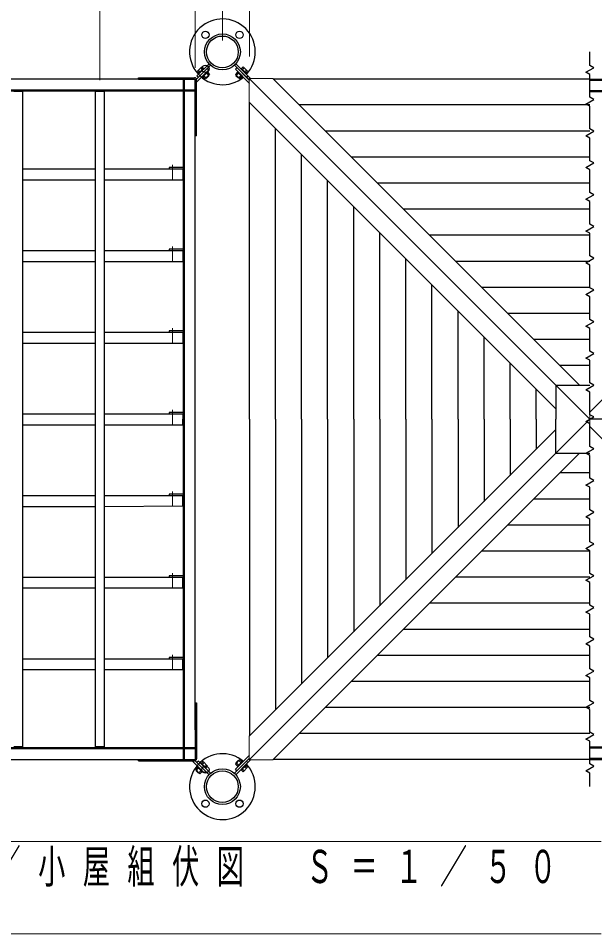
# Model space of a CAD drawing. Units: millimetres on the paper, scale 1:50. Extents: x -365 to 10, y -38 to 257.
# Drawn here: x -277.7 to -226.9, y 133.3 to 214.1 of the extents above; entities that cross this region are included whole.
import ezdxf

# ---------------------------------------------------------------- set-up
doc = ezdxf.new("R2010")
doc.units = ezdxf.units.MM
doc.linetypes.add('USER1', pattern=[4.5, 2.5, -2])
doc.linetypes.add('USER2', pattern=[6, 3, -1, 1, -1])
doc.layers.add('LY_1', color=7, linetype='Continuous', lineweight=25)
doc.styles.add('ＭＳ ゴシック', font='')
doc.styles.get('ＭＳ ゴシック').set_extended_font_data('MS Gothic')

msp = doc.modelspace()

# ---------------------------------------------------------------- linework, layer by layer
at = {"layer": 'LY_1', "lineweight": 13}
for p, q in [((-259.691, 212.114), (-259.691, 242.114)), ((-259.691, 212.114), (-259.691, 242.114)), ((-262.091, 209.714), (-262.091, 232.114)), ((-257.291, 210.695), (-257.291, 232.114)), ((-270.491, 208.614), (-270.491, 222.114)), ((-262.091, 209.714), (-262.091, 222.114)), ((-227.291, 179.35), (-227.291, 178.714)), ((-227.291, 178.077), (-227.291, 178.714)), ((-226.291, 141.481), (-293.091, 141.481)), ((-293.091, 133.348), (-226.291, 133.348))]:
    msp.add_line(p, q, dxfattribs=at)
at = {"layer": 'LY_1'}
for p, q in [((-260.743, 209.935), (-261.971, 208.706)), ((-260.87, 210.062), (-261.942, 208.989)), ((-258.639, 209.935), (-257.291, 208.586)), ((-258.639, 209.935), (-257.338, 208.633)), ((-258.512, 210.062), (-257.439, 208.989)), ((-258.512, 210.062), (-257.21, 208.76)), ((-260.91, 209.513), (-261.971, 208.452)), ((-261.903, 209.402), (-261.507, 209.798)), ((-261.761, 209.261), (-261.903, 209.402)), ((-261.676, 209.346), (-261.818, 209.487)), ((-261.775, 209.247), (-261.351, 209.671)), ((-261.73, 209.201), (-261.775, 209.247)), ((-261.45, 209.572), (-261.592, 209.713)), ((-261.365, 209.657), (-261.507, 209.798)), ((-261.43, 208.902), (-261.006, 209.326)), ((-261.306, 209.626), (-261.351, 209.671)), ((-261.232, 208.732), (-260.836, 209.128)), ((-261.105, 209.227), (-260.884, 209.006)), ((-261.051, 209.371), (-261.006, 209.326)), ((-261.037, 209.64), (-260.91, 209.513)), ((-261.02, 209.312), (-260.836, 209.128)), ((-258.361, 209.312), (-258.545, 209.128)), ((-258.149, 208.732), (-258.545, 209.128)), ((-258.415, 209.711), (-258.542, 209.583)), ((-258.542, 209.583), (-257.291, 208.332)), ((-258.276, 209.227), (-258.497, 209.006)), ((-258.33, 209.371), (-258.375, 209.326)), ((-257.951, 208.902), (-258.375, 209.326)), ((-258.076, 209.626), (-258.03, 209.671)), ((-257.606, 209.247), (-258.03, 209.671)), ((-258.016, 209.657), (-257.875, 209.798)), ((-257.931, 209.572), (-257.79, 209.713)), ((-257.479, 209.402), (-257.875, 209.798)), ((-257.705, 209.346), (-257.564, 209.487)), ((-257.651, 209.201), (-257.606, 209.247)), ((-257.62, 209.261), (-257.479, 209.402)), ((-264.691, 208.714), (-319.491, 208.714)), ((-267.091, 208.714), (-267.091, 208.834)), ((-267.091, 208.834), (-262.151, 208.834)), ((-267.091, 208.714), (-262.091, 208.714)), ((-262.091, 203.714), (-262.091, 208.714)), ((-261.971, 203.714), (-261.971, 208.654)), ((-261.942, 208.989), (-261.815, 208.862)), ((-261.476, 208.947), (-261.43, 208.902)), ((-261.416, 208.916), (-261.232, 208.732)), ((-261.331, 209.001), (-261.111, 208.78)), ((-261.111, 208.78), (-260.884, 209.006)), ((-258.271, 208.78), (-258.497, 209.006)), ((-258.05, 209.001), (-258.271, 208.78)), ((-257.965, 208.916), (-258.149, 208.732)), ((-257.906, 208.947), (-257.951, 208.902)), ((-257.439, 208.989), (-257.567, 208.862)), ((-262.091, 151.314), (-262.091, 206.114)), ((-261.971, 203.714), (-262.091, 203.714)), ((-218.791, 187.85), (-227.291, 179.35)), ((-197.391, 178.714), (-227.291, 178.714)), ((-197.391, 178.714), (-227.291, 178.714)), ((-197.391, 178.714), (-227.291, 178.714)), ((-197.391, 178.714), (-227.291, 178.714)), ((-218.791, 169.577), (-227.291, 178.077)), ((-262.091, 153.714), (-261.971, 153.714)), ((-262.091, 153.714), (-262.091, 148.714)), ((-261.971, 153.714), (-261.971, 148.774)), ((-322.091, 148.714), (-264.691, 148.714)), ((-267.091, 148.594), (-267.091, 148.714)), ((-267.091, 148.714), (-262.091, 148.714)), ((-267.091, 148.594), (-262.151, 148.594)), ((-261.292, 147.533), (-262.353, 148.594)), ((-260.87, 147.365), (-262.098, 148.594)), ((-261.815, 148.565), (-261.942, 148.438)), ((-260.743, 147.493), (-261.815, 148.565)), ((-258.639, 147.493), (-257.291, 148.841)), ((-258.639, 147.493), (-257.338, 148.794)), ((-258.149, 148.695), (-258.545, 148.299)), ((-258.542, 147.844), (-257.291, 149.095)), ((-258.512, 147.365), (-257.21, 148.667)), ((-258.271, 148.647), (-258.497, 148.421)), ((-258.05, 148.426), (-258.271, 148.647)), ((-257.965, 148.511), (-258.149, 148.695)), ((-257.439, 148.438), (-257.567, 148.565)), ((-261.889, 148.039), (-262.072, 147.855)), ((-262.072, 147.855), (-261.676, 147.459)), ((-261.804, 147.954), (-262.024, 147.734)), ((-262.024, 147.734), (-261.798, 147.507)), ((-261.857, 148.098), (-261.903, 148.053)), ((-261.903, 148.053), (-261.478, 147.629)), ((-261.577, 147.728), (-261.798, 147.507)), ((-261.603, 148.353), (-261.558, 148.398)), ((-261.558, 148.398), (-261.133, 147.974)), ((-261.543, 148.384), (-261.402, 148.525)), ((-261.459, 148.299), (-261.317, 148.441)), ((-261.402, 148.525), (-261.006, 148.13)), ((-261.232, 148.073), (-261.091, 148.214)), ((-261.179, 147.929), (-261.133, 147.974)), ((-261.147, 147.988), (-261.006, 148.13)), ((-258.361, 148.115), (-258.545, 148.299)), ((-258.415, 147.717), (-258.542, 147.844)), ((-258.512, 147.365), (-257.439, 148.438)), ((-258.276, 148.2), (-258.497, 148.421)), ((-257.951, 148.525), (-258.375, 148.101)), ((-258.33, 148.056), (-258.375, 148.101)), ((-258.076, 147.801), (-258.03, 147.756)), ((-257.606, 148.18), (-258.03, 147.756)), ((-258.016, 147.77), (-257.875, 147.629)), ((-257.906, 148.48), (-257.951, 148.525)), ((-257.931, 147.855), (-257.79, 147.714)), ((-257.479, 148.025), (-257.875, 147.629)), ((-257.705, 148.081), (-257.564, 147.94)), ((-257.651, 148.226), (-257.606, 148.18)), ((-257.62, 148.166), (-257.479, 148.025)), ((-261.493, 147.643), (-261.676, 147.459)), ((-261.433, 147.674), (-261.478, 147.629)), ((-261.164, 147.66), (-261.292, 147.533))]:
    msp.add_line(p, q, dxfattribs=at)
at = {"layer": 'LY_1', "color": 140, "lineweight": 50}
for p, q in [((-263.091, 148.714), (-263.091, 208.714)), ((-262.091, 207.714), (-322.091, 207.714)), ((-322.091, 149.714), (-262.091, 149.714))]:
    msp.add_line(p, q, dxfattribs=at)
at = {"layer": 'LY_1', "color": 131, "lineweight": 13}
for p, q in [((-257.338, 206.674), (-257.338, 208.76)), ((-257.338, 206.674), (-257.338, 208.76)), ((-255.252, 208.76), (-257.338, 208.76)), ((-257.338, 150.753), (-257.338, 148.667)), ((-255.252, 148.667), (-257.338, 148.667)), ((-255.252, 148.667), (-257.338, 148.667))]:
    msp.add_line(p, q, dxfattribs=at)
at = {"layer": 'LY_1', "color": 131}
for p, q in [((-230.291, 181.714), (-257.338, 208.76)), ((-230.291, 181.714), (-257.338, 208.76)), ((-230.291, 181.714), (-257.338, 208.76)), ((-228.205, 181.714), (-255.252, 208.76)), ((-230.291, 179.628), (-257.338, 206.674)), ((-230.291, 179.628), (-257.338, 206.674)), ((-230.291, 177.8), (-257.338, 150.753)), ((-230.291, 175.714), (-257.338, 148.667)), ((-230.291, 175.714), (-257.338, 148.667)), ((-230.291, 175.714), (-257.338, 148.667)), ((-228.205, 175.714), (-255.252, 148.667)), ((-228.205, 175.714), (-255.252, 148.667))]:
    msp.add_line(p, q, dxfattribs=at)
at = {"layer": 'LY_1', "color": 4}
for p, q in [((-227.291, 208.714), (-255.205, 208.714)), ((-227.291, 208.714), (-198.391, 208.714)), ((-257.291, 178.714), (-257.291, 206.628)), ((-257.291, 178.714), (-257.291, 206.628)), ((-257.291, 178.714), (-257.291, 150.8)), ((-227.291, 148.714), (-255.205, 148.714)), ((-227.291, 148.714), (-255.205, 148.714)), ((-227.291, 148.714), (-198.391, 148.714))]:
    msp.add_line(p, q, dxfattribs=at)
at = {"layer": 'LY_1', "color": 40}
for p, q in [((-227.291, 208.614), (-197.391, 208.614)), ((-277.291, 207.614), (-278.091, 207.614)), ((-277.291, 149.814), (-277.291, 207.614)), ((-270.891, 149.814), (-270.891, 207.614)), ((-270.091, 207.614), (-270.891, 207.614)), ((-270.091, 149.814), (-270.091, 207.614)), ((-227.291, 207.694), (-198.311, 207.694)), ((-227.291, 207.614), (-198.391, 207.614)), ((-277.291, 200.794), (-270.891, 200.794)), ((-270.091, 200.794), (-263.191, 200.794)), ((-264.391, 200.914), (-264.391, 200.794)), ((-263.091, 200.914), (-264.391, 200.914)), ((-263.191, 200.794), (-263.191, 199.834)), ((-277.291, 199.834), (-270.891, 199.834)), ((-270.091, 199.834), (-263.191, 199.834)), ((-277.291, 193.594), (-270.891, 193.594)), ((-270.091, 193.594), (-263.191, 193.594)), ((-264.391, 193.714), (-264.391, 193.594)), ((-263.091, 193.714), (-264.391, 193.714)), ((-263.191, 193.594), (-263.191, 192.634)), ((-277.291, 192.634), (-270.891, 192.634)), ((-270.091, 192.634), (-263.191, 192.634)), ((-264.391, 186.514), (-264.391, 186.394)), ((-263.091, 186.514), (-264.391, 186.514)), ((-277.291, 186.394), (-270.891, 186.394)), ((-270.091, 186.394), (-263.191, 186.394)), ((-263.191, 186.394), (-263.191, 185.434)), ((-277.291, 185.434), (-270.891, 185.434)), ((-270.091, 185.434), (-263.191, 185.434)), ((-264.391, 179.314), (-264.391, 179.194)), ((-263.091, 179.314), (-264.391, 179.314)), ((-277.291, 179.194), (-270.891, 179.194)), ((-270.091, 179.194), (-263.191, 179.194)), ((-263.191, 179.194), (-263.191, 178.714)), ((-263.191, 178.234), (-263.191, 178.714)), ((-277.291, 178.234), (-270.891, 178.234)), ((-270.091, 178.234), (-263.191, 178.234)), ((-277.291, 171.994), (-270.891, 171.994)), ((-270.091, 171.994), (-263.191, 171.994)), ((-264.391, 172.114), (-264.391, 171.994)), ((-263.091, 172.114), (-264.391, 172.114)), ((-263.191, 171.074), (-263.191, 171.994)), ((-277.291, 171.034), (-270.891, 171.034)), ((-270.091, 171.034), (-263.191, 171.074)), ((-277.291, 164.794), (-270.891, 164.794)), ((-270.091, 164.794), (-263.191, 164.794)), ((-264.391, 164.914), (-264.391, 164.794)), ((-263.091, 164.914), (-264.391, 164.914)), ((-263.191, 163.834), (-263.191, 164.794)), ((-277.291, 163.834), (-270.891, 163.834)), ((-270.091, 163.834), (-263.191, 163.834)), ((-277.291, 157.594), (-270.891, 157.594)), ((-270.091, 157.594), (-263.191, 157.594)), ((-264.391, 157.714), (-264.391, 157.594)), ((-263.091, 157.714), (-264.391, 157.714)), ((-263.191, 156.634), (-263.191, 157.594)), ((-277.291, 156.634), (-270.891, 156.634)), ((-270.091, 156.634), (-263.191, 156.634)), ((-277.291, 149.814), (-278.091, 149.814)), ((-270.091, 149.814), (-270.891, 149.814)), ((-227.291, 149.814), (-198.391, 149.814)), ((-227.291, 149.734), (-198.311, 149.734)), ((-227.291, 148.814), (-197.391, 148.814))]:
    msp.add_line(p, q, dxfattribs=at)
at = {"layer": 'LY_1', "color": 4, "linetype": 'USER1', "lineweight": 13}
for p, q in [((-198.391, 207.714), (-227.291, 207.714)), ((-198.391, 149.714), (-227.291, 149.714))]:
    msp.add_line(p, q, dxfattribs=at)
at = {"layer": 'LY_1', "color": 12}
for p, q in [((-227.291, 206.434), (-252.925, 206.434)), ((-255.011, 178.714), (-255.011, 204.348)), ((-255.011, 178.714), (-255.011, 204.348)), ((-227.291, 204.135), (-250.627, 204.135)), ((-252.713, 178.714), (-252.713, 202.049)), ((-252.713, 178.714), (-252.713, 202.049)), ((-227.291, 201.837), (-248.328, 201.837)), ((-250.414, 178.714), (-250.414, 199.751)), ((-250.414, 178.714), (-250.414, 199.751)), ((-227.291, 199.538), (-246.029, 199.538)), ((-248.115, 178.714), (-248.115, 197.452)), ((-248.115, 178.714), (-248.115, 197.452)), ((-227.291, 197.239), (-243.73, 197.239)), ((-245.816, 178.714), (-245.816, 195.153)), ((-245.816, 178.714), (-245.816, 195.153)), ((-227.291, 194.94), (-241.431, 194.94)), ((-243.517, 178.714), (-243.517, 192.854)), ((-243.517, 178.714), (-243.517, 192.854)), ((-227.291, 192.641), (-239.133, 192.641)), ((-241.219, 178.714), (-241.219, 190.556)), ((-241.219, 178.714), (-241.219, 190.556)), ((-227.291, 190.343), (-236.834, 190.343)), ((-238.92, 178.714), (-238.92, 188.257)), ((-238.92, 178.714), (-238.92, 188.257)), ((-227.291, 188.044), (-234.535, 188.044)), ((-236.621, 178.714), (-236.621, 185.958)), ((-236.621, 178.714), (-236.621, 185.958)), ((-227.291, 185.745), (-232.236, 185.745)), ((-234.322, 178.714), (-234.322, 183.659)), ((-234.322, 178.714), (-234.322, 183.659)), ((-227.291, 183.446), (-229.938, 183.446)), ((-232.024, 178.714), (-232.024, 181.36)), ((-232.024, 178.714), (-232.024, 181.36)), ((-255.011, 178.714), (-255.011, 153.079)), ((-252.713, 178.714), (-252.713, 155.378)), ((-250.414, 178.714), (-250.414, 157.677)), ((-248.115, 178.714), (-248.115, 159.975)), ((-245.816, 178.714), (-245.816, 162.274)), ((-243.517, 178.714), (-243.517, 164.573)), ((-241.219, 178.714), (-241.219, 166.872)), ((-238.92, 178.714), (-238.92, 169.17)), ((-236.621, 178.714), (-236.621, 171.469)), ((-234.322, 178.714), (-234.322, 173.768)), ((-232.024, 178.714), (-232.024, 176.067)), ((-227.291, 173.981), (-229.938, 173.981)), ((-227.291, 173.981), (-229.938, 173.981)), ((-227.291, 171.682), (-232.236, 171.682)), ((-227.291, 171.682), (-232.236, 171.682)), ((-227.291, 169.383), (-234.535, 169.383)), ((-227.291, 169.383), (-234.535, 169.383)), ((-227.291, 167.084), (-236.834, 167.084)), ((-227.291, 167.084), (-236.834, 167.084)), ((-227.291, 164.786), (-239.133, 164.786)), ((-227.291, 164.786), (-239.133, 164.786)), ((-227.291, 162.487), (-241.431, 162.487)), ((-227.291, 162.487), (-241.431, 162.487)), ((-227.291, 160.188), (-243.73, 160.188)), ((-227.291, 160.188), (-243.73, 160.188)), ((-227.291, 157.889), (-246.029, 157.889)), ((-227.291, 157.889), (-246.029, 157.889)), ((-227.291, 155.591), (-248.328, 155.591)), ((-227.291, 155.591), (-248.328, 155.591)), ((-227.291, 153.292), (-250.627, 153.292)), ((-227.291, 153.292), (-250.627, 153.292)), ((-227.291, 150.993), (-252.925, 150.993)), ((-227.291, 150.993), (-252.925, 150.993))]:
    msp.add_line(p, q, dxfattribs=at)
at = {"layer": 'LY_1', "color": 40, "linetype": 'USER2', "lineweight": 13}
for p, q in [((-264.091, 199.834), (-264.091, 201.14)), ((-264.091, 192.634), (-264.091, 193.94)), ((-264.091, 185.434), (-264.091, 186.74)), ((-264.091, 178.234), (-264.091, 179.54)), ((-264.091, 171.034), (-264.091, 172.34)), ((-264.091, 163.834), (-264.091, 165.14)), ((-264.091, 156.634), (-264.091, 157.94))]:
    msp.add_line(p, q, dxfattribs=at)
at = {"layer": 'LY_1', "color": 2}
for p, q in [((-227.291, 178.714), (-230.291, 181.714)), ((-230.291, 181.714), (-230.291, 178.714)), ((-227.291, 178.714), (-230.291, 181.714)), ((-230.291, 181.714), (-230.291, 178.714)), ((-227.291, 178.714), (-230.291, 181.714)), ((-230.291, 181.714), (-227.291, 181.714)), ((-227.291, 178.714), (-230.291, 175.714)), ((-227.291, 178.714), (-230.291, 175.714)), ((-230.291, 175.714), (-230.291, 178.714)), ((-227.291, 178.714), (-230.291, 175.714)), ((-230.291, 175.714), (-227.291, 175.714)), ((-230.291, 175.714), (-227.291, 175.714))]:
    msp.add_line(p, q, dxfattribs=at)
at = {"layer": 'LY_1'}
msp.add_lwpolyline([(-227.291, 146.314), (-227.291, 147.514), (-227.637, 147.714), (-226.944, 148.114), (-227.291, 148.314), (-227.291, 150.314), (-227.637, 150.514), (-226.944, 150.914), (-227.291, 151.114), (-227.291, 153.114), (-227.637, 153.314), (-226.944, 153.714), (-227.291, 153.914), (-227.291, 155.914), (-227.637, 156.114), (-226.944, 156.514), (-227.291, 156.714), (-227.291, 158.714), (-227.637, 158.914), (-226.944, 159.314), (-227.291, 159.514), (-227.291, 161.514), (-227.637, 161.714), (-226.944, 162.114), (-227.291, 162.314), (-227.291, 164.314), (-227.637, 164.514), (-226.944, 164.914), (-227.291, 165.114), (-227.291, 167.114), (-227.637, 167.314), (-226.944, 167.714), (-227.291, 167.914), (-227.291, 169.914), (-227.637, 170.114), (-226.944, 170.514), (-227.291, 170.714), (-227.291, 172.714), (-227.637, 172.914), (-226.944, 173.314), (-227.291, 173.514), (-227.291, 175.514), (-227.637, 175.714), (-226.944, 176.114), (-227.291, 176.314), (-227.291, 178.314), (-227.637, 178.514), (-226.944, 178.914), (-227.291, 179.114), (-227.291, 181.114), (-227.637, 181.314), (-226.944, 181.714), (-227.291, 181.914), (-227.291, 183.914), (-227.637, 184.114), (-226.944, 184.514), (-227.291, 184.714), (-227.291, 186.714), (-227.637, 186.914), (-226.944, 187.314), (-227.291, 187.514), (-227.291, 189.514), (-227.637, 189.714), (-226.944, 190.114), (-227.291, 190.314), (-227.291, 192.314), (-227.637, 192.514), (-226.944, 192.914), (-227.291, 193.114), (-227.291, 195.114), (-227.637, 195.314), (-226.944, 195.714), (-227.291, 195.914), (-227.291, 197.914), (-227.637, 198.114), (-226.944, 198.514), (-227.291, 198.714), (-227.291, 200.714), (-227.637, 200.914), (-226.944, 201.314), (-227.291, 201.514), (-227.291, 203.514), (-227.637, 203.714), (-226.944, 204.114), (-227.291, 204.314), (-227.291, 206.314), (-227.637, 206.514), (-226.944, 206.914), (-227.291, 207.114), (-227.291, 209.114), (-227.637, 209.314), (-226.944, 209.714), (-227.291, 209.914), (-227.291, 211.114)], dxfattribs=at)
for centre, radius in [((-261.191, 212.614), 0.32), ((-259.691, 211.114), 1.58), ((-259.691, 211.114), 1.58), ((-259.691, 211.114), 1.58), ((-259.691, 211.114), 1.398), ((-259.691, 211.114), 1.398), ((-259.691, 211.114), 1.398), ((-258.191, 212.614), 0.32), ((-261.191, 209.614), 0.32), ((-261.191, 147.814), 0.32), ((-259.691, 146.314), 1.58), ((-259.691, 146.314), 1.58), ((-259.691, 146.314), 1.58), ((-259.691, 146.314), 1.398), ((-259.691, 146.314), 1.398), ((-259.691, 146.314), 1.398), ((-261.191, 144.814), 0.32), ((-258.191, 144.814), 0.32)]:
    msp.add_circle(centre, radius, dxfattribs=at)
for centre, radius, start, end in [((-259.691, 211.114), 2.9, 316.77843, 309.65783), ((-262.151, 208.654), 0.18, 0, 90), ((-259.691, 146.314), 2.9, 50.34217, 43.22157), ((-262.151, 148.774), 0.18, 270, 0)]:
    msp.add_arc(centre, radius, start, end, dxfattribs=at)

# ---------------------------------------------------------------- texts
at = {"layer": 'LY_1', "insert": (-291.691, 140.748), "char_height": 2.933, "attachment_point": 1, "style": 'ＭＳ ゴシック'}
msp.add_mtext('\\T1.64;\\W0.6;屋根伏／小屋組伏図\u3000Ｓ＝１／５０', dxfattribs=at)

doc.saveas('drawing.dxf')
